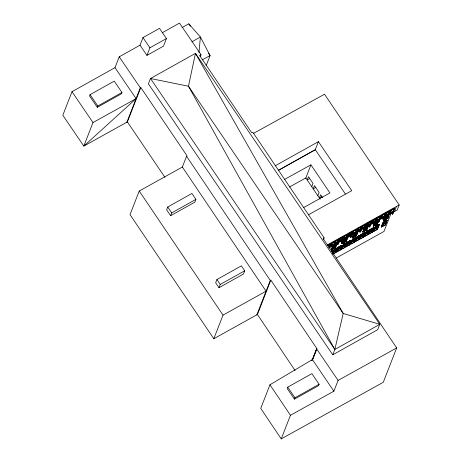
<?xml version="1.0" encoding="UTF-8"?>
<svg xmlns="http://www.w3.org/2000/svg" width="462" height="462" viewBox="0 0 462 462"><rect width="100%" height="100%" fill="white"/><g stroke="black" fill="none" stroke-linecap="round" stroke-linejoin="round"><path stroke-width="0.69" d="M383.062 219.335L383.749 218.953L383.766 217.521L383.062 219.335L382.299 218.457M198.966 52.431L200.421 37.024L188.785 23.833L182.063 27.593M337.491 244.71L337.953 244.456L338.19 242.885L337.491 244.71L336.729 243.832M334.84 349.463L150.491 78.505L188.467 86.227L343.202 313.49L379.793 324.324L334.84 349.463L343.202 313.49L195.443 53.367L150.491 78.505L148.4 83.859L332.756 354.816L377.702 329.677L379.793 324.324L195.443 53.367L188.467 86.227L334.84 349.463L332.756 354.816M333.737 245.362L333.038 247.187L331.889 245.876M337.953 244.456L338.646 242.631M346.159 239.882L346.852 238.063L346.864 239.489L346.159 239.882L345.016 238.565M346.864 239.489L347.557 237.67M312.214 360.221L316.886 348.648L270.836 280.111L270.27 280.428L256.866 314.807L257.432 314.489L270.836 280.111M350.658 237.376L351.357 235.556L351.438 236.942L350.658 237.376L349.896 236.498M351.438 236.942L352.136 235.123M355.318 234.783L356.017 232.963L356.075 234.35L355.318 234.783L354.175 233.466M330.336 246.292L331.393 243.555L335.273 241.395L334.205 244.138L330.324 246.298L331.497 243.451M334.811 243.803L335.868 241.06L339.749 238.9L338.681 241.649L334.8 243.809L335.903 240.887L339.431 238.952L338.444 241.557M344.08 236.48L343.012 239.224L339.131 241.383L340.199 238.64L343.971 236.319M343.462 238.97L344.519 236.232L348.4 234.072L347.332 236.815L343.451 238.975L344.594 236.082M348.053 236.405L349.116 233.668L352.991 231.508L351.923 234.251L348.042 236.411L349.185 233.518L352.777 231.705L351.778 234.263L348.261 236.221L348.897 234.136M352.679 233.853L353.736 231.115L357.617 228.956L356.548 231.699L352.668 233.859L353.771 230.942M357.276 231.295L358.339 228.557L362.22 226.397L358.229 228.395L362.22 226.397L361.145 229.14L357.27 231.3L358.408 228.407M361.879 228.73L362.941 225.993L366.816 223.833L365.748 226.576L361.867 228.736L362.988 225.843M364.576 229.626L365.28 227.812L366.008 227.408L365.303 229.221L364.576 229.626L363.432 228.309M366.505 226.143L367.567 223.4L371.448 221.24L370.38 223.989L366.499 226.149L367.567 223.4M369.202 227.05L369.906 225.237L369.918 226.657L369.202 227.05L368.052 225.739M369.918 226.657L370.616 224.838M371.171 223.562L372.233 220.824L376.114 218.665L375.04 221.408L371.165 223.568L372.268 220.651L371.384 223.371L374.786 221.252L375.895 218.855L374.896 221.413L371.384 223.371M375.722 221.009L376.784 218.272L380.665 216.112L379.591 218.855L375.716 221.015L376.819 218.099L379.764 216.487M380.37 218.422L381.433 215.685L385.308 213.525L384.24 216.268L380.359 218.428L381.537 215.581M384.921 215.904L385.984 213.161L389.864 211.001L388.79 213.75L384.915 215.91L386.128 213.155M389.674 213.265L390.737 210.528L394.617 208.368L393.549 211.111L389.668 213.271L390.771 210.354L394.334 208.466M375.265 222.257L373.92 224.422L374.624 222.609L375.265 222.257L374.561 224.07L373.92 224.422L373.157 223.544M378.407 221.927L379.111 220.114L379.14 221.517L378.407 221.927L377.263 220.605M379.14 221.517L379.839 219.704M383.749 218.953L384.453 217.14M140.021 45.184L146.956 55.376L163.484 46.136L166.441 38.554L159.505 28.361L142.977 37.601L140.021 45.184L119.231 56.814L115.003 67.648L72.003 91.701L62.826 115.24L83.818 146.096L127.391 121.904L140.794 87.526L187.127 155.96L186.561 156.277L182.363 167.042L139.229 191.025L130.024 214.645L213.814 338.733L257.432 314.489L295.074 370.512M90.073 94.652L89.564 95.957L97.286 107.311L121.448 93.798L121.962 92.492L114.235 81.139L90.073 94.652L97.8 106.006L97.286 107.311M136.088 98.637L93.001 122.557L83.818 146.096L136.088 98.637L115.003 67.648M146.956 55.376L149.913 47.794L166.441 38.554M140.794 87.526L140.309 87.797L126.906 122.176L127.391 121.904L164.859 177.246M200.254 56.56L200.987 54.666L179.51 23.1L162.133 32.819M206.162 65.627L210.083 55.573L200.421 37.024L191.944 41.759M167.729 206.993L166.638 209.788L170.651 215.685L194.808 202.171L195.9 199.376L191.892 193.48L167.729 206.993L171.737 212.89L170.651 215.685M216.921 279.533L215.656 282.773L219 287.693L243.457 274.018L244.721 270.778L241.372 265.858L216.921 279.533L220.264 284.453L219 287.693M213.814 338.733L223.019 315.119L266.072 291.187L182.363 167.042M308.321 214.876L351.749 190.667L318.416 141.667L315.275 149.717L278.297 170.397L315.275 149.717L345.403 193.988M305.619 178.523L310.949 164.842L329.932 192.96L303.499 207.646M311.746 186.7L313.017 183.443L308.449 176.675L307.178 179.937L309.679 178.551M317.85 195.744L319.121 192.487L314.472 185.603L313.201 188.86L315.506 187.589M323.406 239.703L324.128 237.855L252.749 132.138L251.703 132.715L199.624 55.428L200.987 54.666L200.156 56.653M281.243 438.9L290.448 415.28L333.887 391.181L338.08 380.422L316.58 348.822L312.381 359.58L269.958 384.765L260.753 408.385L281.243 438.9L383.269 382.293L396.673 347.915L323.082 238.438L324.128 237.855M330.417 243.93L329.441 246.558M328.569 247.262L329.672 246.644L330.746 243.901L327.529 245.628M330.642 245.033L331.393 243.555M331.468 249.457C342.446 242.117 327.454 254.602 332.403 247.049M331.497 249.601L332.946 245.842M331.635 249.365L332.877 246.39M330.544 246.102L334.061 244.144L335.164 241.228M339.085 239.045L335.758 240.898L334.69 243.641L338.681 241.649M334.956 243.514L335.972 240.956M335.019 243.613C344.796 236.584 331.052 248.464 335.903 240.887M332.242 252.229L333.004 250.277L331.271 251.472M332.27 252.275L333.05 250.346M332.34 252.437L333.223 250.104L332.253 252.206M335.198 246.5L335.701 245.501M333.726 250.866L334.222 249.584L337.578 247.805L336.896 249.832L333.518 251.576L337.035 249.803L333.385 251.836L334.263 249.595L333.587 251.675M332.761 253.523L333.252 252.188L332.825 253.621M336.786 243.665L335.366 247.378L336.677 243.815M335.464 247.28L336.965 243.607L335.516 247.361L335.193 247.008L331.393 249.122M338.536 241.655L339.466 238.998M339.131 241.383L340.234 238.467L343.179 236.856M343.012 239.224L339.351 241.193L340.303 238.536M335.793 252.327L336.527 250.329L335.776 252.252M336.804 249.734L337.531 247.736M333.125 253.956L336.03 252.391C340.251 245.726 326.859 256.895 336.833 250.323M337.035 249.803L337.843 247.736L334.193 249.769M337.884 248.7L338.288 247.667M337.791 249.382C347.667 242.562 333.968 253.748 338.629 247.13L341.435 245.663M338.698 247.193L337.993 249.22L341.303 247.378L341.938 245.287M337.993 249.22L338.744 247.291L342.053 245.449M339.241 241.025L342.769 239.091L343.751 236.509M342.775 239.137L343.763 236.532M339.351 241.193L342.868 239.235L343.797 236.579M342.619 240.419L341.909 242.232L340.771 240.921M343.341 238.814L344.196 236.619M347.499 234.448L344.554 236.059L343.561 238.617L347.089 236.683L348.117 234.17L347.187 236.827L343.607 238.687L347.332 236.815M343.67 238.785L344.669 236.226L348.181 234.269M345.899 238.548L343.376 239.945L341.99 243.688L345.963 241.383M346.021 241.464L341.972 243.769L343.584 239.813M338.172 249.411L340.944 247.892L337.693 249.78L336.983 251.807L337.624 249.717L336.786 251.975L340.436 249.936L341.239 247.875L337.479 249.74L341.129 247.707L340.182 249.798M341.447 247.349L342.25 245.282L338.49 247.153L341.528 245.455M341.649 248.227L342.053 247.193L345.097 245.501M344.97 245.651L342.198 247.17L341.36 249.422L345.01 247.389L345.813 245.322L342.163 247.355M287.734 387.15L287.197 388.525L294.427 399.145L318.584 385.631L319.121 384.257L311.89 373.637L287.734 387.15L294.958 397.77L294.427 399.145M343.318 244.745L342.365 246.835C352.096 240.142 339.102 250.67 343.318 244.745L346.627 242.902L343.249 244.646M347.066 236.683L348.048 234.153M345.512 241.303L346.182 239.668M346.281 239.374L345.455 241.222M346.315 239.587C336.665 246.107 349.647 235.816 345.634 241.326L342.203 243.503M346.991 238.519L345.778 241.516L345.57 241.199L341.996 243.145M343.549 239.766C338.571 247.395 347.251 241.84 347.008 238.548M348.146 235.701L348.787 234.049M348.261 236.221L349.26 233.662L352.777 231.705M344.779 247.326L345.507 245.328M342.567 246.673L345.876 244.831L346.714 242.573M346.021 244.802L346.823 242.735L343.064 244.606L345.495 243.249M345.899 246.893L346.708 244.825L350.358 242.793L349.555 244.86L345.899 246.893L346.396 245.178M347.205 243.11L347.603 242.076L350.646 240.379M346.8 244.144L347.747 242.053L350.554 240.581M346.032 246.633L346.564 245.339M347.077 244.017L347.817 242.117M346.91 244.306C356.641 237.612 343.647 248.14 347.863 242.215L351.166 240.373L350.329 242.203L346.997 243.976M351.657 234.118L352.662 231.537M351.715 234.165L352.708 231.606M352.772 233.148L353.413 231.497M350.294 242.157L351.056 240.205M349.318 244.796L350.092 242.862L346.783 244.704M347.112 244.144L350.415 242.302L351.166 240.373M350.56 242.273L351.368 240.205L347.603 242.076M357.634 232.143L356.254 235.684C356.173 235.037 351.68 236.81 352.679 237.67M352.396 237.855L356.485 235.614L352.396 237.855L353.857 234.113L355.186 233.379M352.448 237.936L354.059 234.136M354.059 233.98L352.633 237.763L352.344 237.456L356.144 235.343L356.329 235.684L357.738 231.999M351.819 240.945L352.425 239.391L355.469 237.699M350.808 243.884L351.559 241.955L354.331 240.442M351.819 241.291L352.57 239.368L355.919 237.595L355.238 239.616L351.819 241.291L355.139 239.472M351.594 241.972L350.722 244.213L354.371 242.18L355.18 240.113L351.415 241.978M352.604 239.385L351.732 241.626L355.382 239.593L356.185 237.526L352.425 239.391M351.928 241.459L352.679 239.53L355.988 237.687M357.293 229.337L356.335 231.612L352.777 233.501M356.404 231.705L357.334 229.054L356.404 231.705L352.887 233.662M357.369 230.59L358.01 228.944M357.392 230.965L358.125 229.025M356.075 234.35L356.785 232.536M357.484 231.11C367.261 224.082 353.522 235.961 358.373 228.384M356.912 233.177L357.334 232.091M357.496 231.947L356.115 235.493L352.541 237.485M356.866 233.864L353.216 235.747L356.866 233.864L357.571 232.051M357.923 231.936L356.473 235.695L352.471 237.872M354.14 242.111L354.914 240.182L354.117 242.036M355.145 239.524L355.879 237.526M355.492 240.927L356.092 239.374L359.136 237.682M356.497 238.334L357.103 236.787L360.146 235.094M359.528 237.555L356.237 239.351L355.399 241.609L359.049 239.576L359.858 237.508L356.092 239.374M359.829 236.919L360.556 234.921L359.915 237.012C351.697 240.829 360.77 238.063 360.603 234.985L357.247 236.763L356.41 239.021L360.06 236.989L360.862 234.921L357.103 236.787M355.532 241.343L356.306 239.414L359.592 237.578L358.795 239.432M356.543 238.756L357.317 236.827M356.606 238.854L357.357 236.925L360.666 235.083M360.88 229.008L361.885 226.426L361.001 229.152M360.938 229.054L361.931 226.495M358.847 230.861L359.985 232.172L360.689 230.365M361.971 228.026L362.612 226.374M361.394 229.972L360.689 231.78L359.985 232.172M362.023 228.447L363.011 225.837M362.087 228.54C371.864 221.517 358.125 233.397 362.97 225.82M359.546 237.508L358.818 239.507L359.592 237.578M312.757 359.228L316.886 348.648M361.036 235.811L361.642 234.257L362.861 233.581M360.025 238.75L360.776 236.821L364.195 235.146M364.397 228.378L363.017 231.912L363.698 229.626M361.082 236.157L361.896 234.401L365.142 232.461L364.368 234.39M366.782 229.793L362.791 232.178L364.241 228.419M368.081 226.241L366.661 229.955L362.97 232.005L364.351 228.384M365.517 226.49L366.487 223.862L365.604 226.582M366.603 225.433L367.244 223.787M366.649 225.854L367.671 223.296M366.718 225.953C376.397 219.202 362.606 230.578 367.712 223.394L371.165 221.338M363.323 236.931L364.281 234.812L361.244 236.509M365.107 232.484L361.786 234.234L361.036 236.163L364.356 234.338L365.096 232.392M366.92 227.968L366.349 229.741L367.712 226.38M361.145 236.325L364.454 234.482L365.205 232.559M366.326 229.706L367.099 227.783L363.6 229.885M360.071 238.814L360.776 236.821L359.938 239.079L363.588 237.046L364.397 234.979L360.631 236.844M361.896 234.401L360.949 236.492L364.599 234.459L365.402 232.392L361.642 234.257M367.752 226.444L366.453 229.735L362.878 231.728M367.203 228.107L363.559 229.989L367.203 228.107L367.677 226.9M367.25 228.586L368.191 226.178M368.26 226.178L366.759 229.857M364.709 235.787L365.315 234.24L366.533 233.564M365.719 233.2L366.326 231.653L369.369 229.955M368.231 232.698L365.459 234.217L364.622 236.469L368.272 234.436L369.08 232.369L365.315 234.24M364.755 236.209C364.299 233.899 371.384 230.255 368.018 234.298M365.765 233.622L366.539 231.693M365.829 233.72C374.774 227.552 362.393 237.526 366.58 231.791L369.756 229.833M370.143 223.897L371.119 221.275M370.229 223.995L371.229 221.437M371.263 222.851L371.91 221.206M368.041 234.373L368.768 232.374M369.046 231.78L369.779 229.787M368.064 234.367L368.815 232.438M369.074 231.78L369.825 229.851L366.47 231.629L365.633 233.882L369.282 231.849L370.085 229.781L366.326 231.653M369.138 231.878L369.889 229.949M370.31 231.456L373.463 229.926L372.661 231.993L369.011 234.026L369.502 232.311M373.752 227.512L370.715 229.21L374.474 227.339L373.671 229.406L370.016 231.439L370.512 229.724M369.011 234.026L369.814 231.959L373.463 229.926M370.016 231.439L370.894 229.198M369.144 233.766L369.883 231.791M370.149 231.179L370.922 229.25M374.162 227.339L373.406 229.291L370.218 231.277L370.969 229.348L374.278 227.506L370.969 229.348M374.809 221.321L375.831 218.763L372.678 220.351M374.59 223.048L373.279 226.334L377.327 224.03L373.279 226.334L374.191 223.781M378.274 221.564L377.304 224.093L376.975 223.741L373.175 225.854L373.463 226.166L374.659 223.123M375.814 220.305L376.674 218.11M375.866 220.726L376.888 218.168M375.872 220.645L376.928 218.266L380.382 216.21M373.157 229.932L372.516 232.022L373.157 229.932L370.397 231.462M372.43 231.93L373.354 229.764M373.435 229.337L374.208 227.408M370.218 231.277L373.527 229.435L374.278 227.506M373.897 230.677L374.295 229.643M374.901 228.089L375.508 226.536L378.551 224.844M373.891 231.029L374.642 229.1L377.414 227.587M374.711 229.164L373.804 231.358L377.454 229.325L378.262 227.258L374.497 229.123L377.541 227.431M376.801 223.839L377.489 222.234M374.948 228.505L375.762 226.68L379.071 224.838L375.652 226.513L374.901 228.442L378.222 226.617L378.961 224.671M377.985 221.084L376.946 223.891L373.284 225.762L376.894 223.735M377.621 222.153L374.047 224.145L377.697 222.262L378.164 221.055M378.234 221.136L377.148 224.11L378.211 221.541M379.36 218.769L380.336 216.141M375.935 220.824L379.446 218.867L380.445 216.308M380.463 217.718L381.104 216.072M384.979 213.554L384.095 216.28L380.578 218.237L381.214 216.152M380.578 218.237L381.577 215.679L385.094 213.721M377.223 229.256L377.997 227.327M378.973 224.694L378.32 226.761L375.011 228.603M378.32 226.761L379.158 224.503M375.762 226.68L374.815 228.771L378.465 226.738L379.273 224.671L375.508 226.536M385.013 215.194L385.874 212.999L388.958 211.382M385.065 215.615L386.088 213.057M381.421 226.484L382.028 224.936L385.516 222.99M387.918 218.024L383.928 220.409L385.418 216.586M385.926 222.909L382.236 224.965L381.329 227.165L385.406 224.902L386.209 222.834L382.028 224.936M382.259 224.959L381.439 226.825M386.411 222.309L382.559 224.405L383.241 222.326L382.34 224.578L386.411 222.309L387.22 220.241L383.033 222.349M384.113 220.235L385.539 216.453L384.066 220.172M388.79 213.75L385.031 215.569L388.536 213.588L389.512 211.088L388.559 213.658M385.129 215.714L388.646 213.756L389.576 211.099M386.486 215.471L387.63 216.788L388.334 214.98M387.468 217.937L388.138 216.303M386.157 222.257L386.89 220.258L386.249 222.349L382.559 224.405M387.733 218.151L387.526 217.793L383.951 219.779L387.624 217.81L387.947 218.168L389.218 214.472M386.099 222.667L385.239 224.936L385.88 222.846L382.802 224.555M390.84 210.424C386.879 216.164 394.906 210.915 394.398 208.564M391.21 212.913L383.991 231.433L336.4 257.935M393.07 212.341L392.365 214.154L391.222 212.838M392.85 213.883L393.555 212.075L392.365 214.154L392.85 213.883L391.418 212.728M329.111 247.938L394.508 211.544L396.5 206.433L399.174 204.961L324.532 94.213L253.355 133.472M399.174 204.961L397.181 210.066L394.508 211.544M311.342 360.568L312.381 359.58L333.887 391.181M97.8 106.006L121.962 92.492M171.737 212.89L195.9 199.376M220.264 284.453L244.721 270.778M294.958 397.77L319.121 384.257M275.167 165.806L318.416 141.667M327.212 244.993L396.5 206.433M327.864 245.276L330.076 244.046M333.5 242.157L334.609 241.539M343.416 236.625L340.199 238.64M347.181 234.523L344.519 236.232M352.327 231.653L349.116 233.668M367.457 223.238L370.784 221.385M378.338 217.18L379.441 216.562M384.644 213.669L381.433 215.685M327.5 245.582L329.845 244.277M332.016 243.058L334.956 241.447M356.716 229.331L353.626 230.948L357.617 228.956M363.559 225.496L366.505 223.885M370.547 221.621L367.712 223.394M382.051 215.188L384.996 213.577M393.953 208.512L390.737 210.528M327.598 245.726L330.526 244.098M331.543 243.549C338.49 237.884 333.726 245.9 330.434 245.94M339.749 238.9L335.758 240.898M343.861 236.677L340.234 238.467M366.816 223.833L362.826 225.826M376.114 218.665L372.124 220.657M389.864 211.001L385.874 212.999M348.152 236.053L351.778 234.263M375.82 220.657L379.446 218.867M380.469 218.07L384.095 216.28M329.383 246.581L329.672 246.644M330.446 245.957L334.205 244.138M347.932 236.249L351.813 234.09M352.558 233.697L356.548 231.699M357.155 231.139L361.036 228.979M361.758 228.575L365.638 226.415M366.389 225.982L370.264 223.822M371.05 223.4L375.04 221.408M375.6 220.853L379.481 218.693M380.249 218.266L384.13 216.106M389.558 213.109L393.433 210.949M343.445 239.766L344.635 239.108M333.639 245.38L336.619 243.722M356.15 232.831L357.877 231.872M365.506 227.61L368.214 226.114M374.688 222.511L377.558 220.911M387.26 215.517L385.377 216.649M333.691 245.495L336.763 243.786M346.015 238.635L343.555 240.003L343.278 239.674M354.031 234.17L355.261 233.489M356.439 232.808L357.698 232.091M365.592 227.714L368.041 226.334M374.861 222.574L377.321 221.206M387.352 215.615L385.51 216.643L385.233 216.314M343.301 241.037L344.496 240.373M374.613 223.602L375.802 222.938M385.857 217.342L384.661 218.006L388.311 216.124L387.589 217.966L384.02 219.952M335.66 245.438L332.357 247.28L335.839 245.42M388.271 216.228L384.696 218.214L388.484 216.314M362.814 231.549L366.389 229.562L366.666 229.926M341.868 243.289L345.668 241.176L345.992 241.528L347.401 237.705M362.687 231.699L366.487 229.585M335.302 247.349C332.946 246.823 328.095 251.79 335.158 247.158L336.457 243.867M387.809 218.087L383.928 220.409M331.439 249.52L335.533 247.286M373.227 226.253L377.315 224.018M383.876 220.328L387.964 218.087M362.791 232.178L366.834 229.874M331.479 251.074L333.223 250.104M335.909 248.591L337.121 247.909M331.774 250.999L333.015 250.3M383.2 222.309L386.937 220.322M331.202 251.386L333.333 250.265M383.148 222.511L387.22 220.241M334.338 249.746L337.647 247.903M387 220.42L383.241 222.378M334.026 251.201L336.798 249.688M337.878 249.053L341.204 247.234M342.452 246.506L345.778 244.687L346.529 242.833M382.461 224.261L386.249 222.349M351.617 241.459L355.382 239.593M356.294 238.854L360.06 236.989M360.834 236.325L364.599 234.459M365.517 233.72L369.282 231.849M369.906 231.277L373.671 229.406M374.699 228.603L378.465 226.738M350.248 242.631L346.708 244.825M352.021 241.643L353.239 240.962M333.229 252.188L336.538 250.346L333.264 252.235M342.244 247.234L345.518 245.42M351.605 242.024L354.36 240.488M360.822 236.891L364.131 235.048M370.443 231.531L373.204 229.995M374.688 229.169L377.448 227.633M332.848 253.938L336.03 252.391M336.873 251.64L340.436 249.936M341.447 249.093L345.01 247.389M345.79 246.731L349.555 244.86M350.606 244.046L354.371 242.18M355.29 241.441L359.049 239.576M359.829 238.912L363.588 237.046M364.506 236.307L368.272 234.436M368.895 233.864L372.545 231.832M373.694 231.191L377.454 229.325M381.219 227.004L385.406 224.902M338.08 380.422L396.673 347.915M202.252 59.904L210.083 55.573L208.506 53.222M321.668 196.714L319.363 197.984L320.634 194.727L322.597 197.632M284.471 179.458L310.949 164.842M289.478 186.989L305.844 177.962L320.149 199.151M366.591 229.926L366.378 229.631M142.977 37.601L149.913 47.794M119.231 56.814L140.309 87.797M72.003 91.701L93.001 122.557M388.346 216.337L388.236 216.014L387.41 217.862M376.767 223.787L377.593 221.939L374.018 223.931M374.642 229.1L373.937 231.092M369.848 231.774L369.098 233.697M365.459 234.217L364.755 236.134M356.658 233.83L356.006 235.499L356.756 233.541L353.182 235.533M356.237 239.351L355.532 241.268M351.559 241.955L350.854 243.948M350.063 242.891L346.737 244.641L345.986 246.564M346.298 239.668L342.706 241.366M345.553 245.391L344.756 247.251M342.198 247.17L341.493 249.162M334.979 247.055C337.526 243.047 334.245 247.286 332.265 247.413M139.229 191.025L223.019 315.119M186.561 156.277L270.27 280.428M188.785 23.833L190.361 26.184M269.958 384.765L290.448 415.28M377.159 224.087L376.877 223.77M387.104 215.454L387.63 216.788M365.28 227.812L365.303 229.221M334.321 245.039L333.628 246.864L333.038 247.187L334.321 245.039M342.983 240.217L341.909 242.232L342.983 240.217M350.046 242.798L349.411 244.889L350.046 242.798M394.288 208.397L393.278 210.978L394.3 208.42"/></g></svg>
